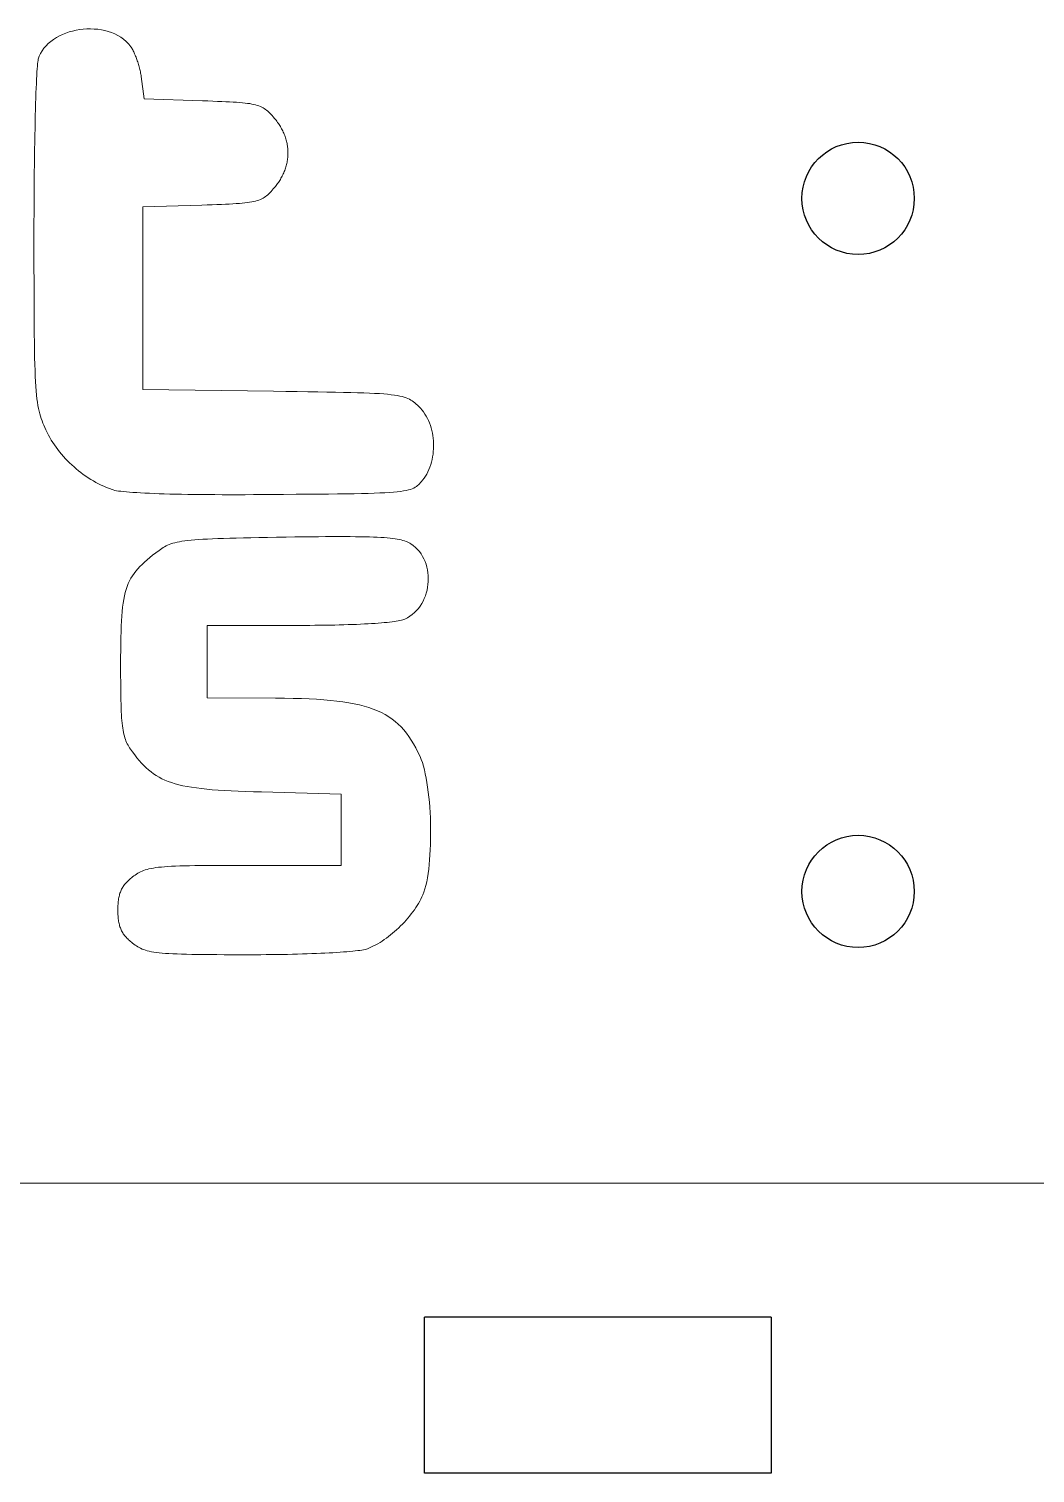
# Model space of a CAD drawing. Header units: millimetres. Extents: x 0 to 1200, y 0 to 900.
# Drawn here: x 334.8 to 363.83, y 441.63 to 483.31 of the extents above; entities that cross this region are included whole.
import ezdxf

# ---------------------------------------------------------------- set-up
doc = ezdxf.new("R2010")
doc.units = ezdxf.units.MM
doc.layers.get('0').update_dxf_attribs({"color": 1, "linetype": 'CONTINUOUS', "lineweight": 25, "true_color": 0xff0000})
doc.layers.add('Referance lines', color=3, linetype='CONTINUOUS', lineweight=0, true_color=0x00ff00)
doc.layers.add('Text', color=5, linetype='CONTINUOUS', lineweight=0, true_color=0x0000ff)

msp = doc.modelspace()

# ---------------------------------------------------------------- linework, layer by layer
for p, q in [((356.214, 446.128), (346.214, 446.128)), ((346.214, 441.628), (346.214, 446.128)), ((356.214, 446.128), (356.214, 441.628)), ((356.214, 441.628), (346.214, 441.628))]:
    msp.add_line(p, q)
for centre in [(358.727, 478.415), (358.727, 458.415)]:
    msp.add_circle(centre, 1.62)
at = {"layer": 'Referance lines', "color": 3, "true_color": 0x00ff00}
for p, q in [((0, 450), (1200, 450)), ((127.977, 450), (968.55, 450))]:
    msp.add_line(p, q, dxfattribs=at)
at = {"layer": 'Text'}
for p, q in [((335.513, 483.002), (335.595, 483.055)), ((335.595, 483.055), (335.681, 483.102)), ((335.681, 483.102), (335.772, 483.145)), ((335.772, 483.145), (335.866, 483.183)), ((335.866, 483.183), (335.964, 483.216)), ((335.964, 483.216), (336.063, 483.243)), ((336.063, 483.243), (336.165, 483.266)), ((336.165, 483.266), (336.269, 483.284)), ((336.269, 483.284), (336.373, 483.297)), ((336.373, 483.297), (336.478, 483.304)), ((336.478, 483.304), (336.583, 483.306)), ((336.583, 483.306), (336.688, 483.302)), ((336.688, 483.302), (336.792, 483.293)), ((336.792, 483.293), (336.895, 483.278)), ((336.895, 483.278), (336.996, 483.257)), ((336.996, 483.257), (337.094, 483.231)), ((337.094, 483.231), (337.19, 483.199)), ((337.19, 483.199), (337.282, 483.16)), ((337.282, 483.16), (337.371, 483.116)), ((337.371, 483.116), (337.456, 483.065)), ((337.456, 483.065), (337.535, 483.009)), ((335.14, 482.597), (335.185, 482.675)), ((335.185, 482.675), (335.238, 482.749)), ((335.238, 482.749), (335.297, 482.819)), ((335.297, 482.819), (335.363, 482.885)), ((335.363, 482.885), (335.435, 482.946)), ((335.435, 482.946), (335.513, 483.002)), ((337.535, 483.009), (337.61, 482.945)), ((337.61, 482.945), (337.679, 482.876)), ((337.679, 482.876), (337.694, 482.859)), ((337.694, 482.859), (337.708, 482.84)), ((337.708, 482.84), (337.723, 482.82)), ((337.723, 482.82), (337.738, 482.798)), ((337.738, 482.798), (337.753, 482.776)), ((337.753, 482.776), (337.768, 482.751)), ((337.768, 482.751), (337.782, 482.726)), ((337.782, 482.726), (337.797, 482.699)), ((337.797, 482.699), (337.811, 482.672)), ((337.811, 482.672), (337.826, 482.643)), ((337.826, 482.643), (337.84, 482.614)), ((335.042, 482.153), (335.048, 482.232)), ((335.048, 482.232), (335.054, 482.3)), ((335.054, 482.3), (335.061, 482.355)), ((335.061, 482.355), (335.067, 482.398)), ((335.067, 482.398), (335.074, 482.428)), ((335.074, 482.428), (335.103, 482.515)), ((335.103, 482.515), (335.14, 482.597)), ((337.84, 482.614), (337.853, 482.583)), ((337.853, 482.583), (337.867, 482.552)), ((337.867, 482.552), (337.88, 482.52)), ((337.88, 482.52), (337.894, 482.487)), ((337.894, 482.487), (337.906, 482.454)), ((337.906, 482.454), (337.919, 482.42)), ((337.919, 482.42), (337.931, 482.386)), ((337.931, 482.386), (337.942, 482.351)), ((337.942, 482.351), (337.954, 482.316)), ((337.954, 482.316), (337.964, 482.281)), ((337.964, 482.281), (337.975, 482.245)), ((337.975, 482.245), (337.985, 482.209)), ((335.018, 481.729), (335.024, 481.851)), ((335.024, 481.851), (335.03, 481.962)), ((335.03, 481.962), (335.036, 482.063)), ((335.036, 482.063), (335.042, 482.153)), ((337.985, 482.209), (337.994, 482.174)), ((337.994, 482.174), (338.003, 482.138)), ((338.003, 482.138), (338.011, 482.102)), ((338.011, 482.102), (338.018, 482.066)), ((338.018, 482.066), (338.025, 482.031)), ((338.025, 482.031), (338.032, 481.996)), ((338.032, 481.996), (338.037, 481.961)), ((338.037, 481.961), (338.042, 481.927)), ((338.042, 481.927), (338.129, 481.284)), ((335.002, 481.307), (335.007, 481.457)), ((335.007, 481.457), (335.013, 481.597)), ((335.013, 481.597), (335.018, 481.729)), ((334.988, 480.806), (334.992, 480.981)), ((334.992, 480.981), (334.997, 481.148)), ((334.997, 481.148), (335.002, 481.307)), ((338.129, 481.284), (339.815, 481.23)), ((339.815, 481.23), (339.967, 481.225)), ((339.967, 481.225), (340.109, 481.22)), ((340.109, 481.22), (340.243, 481.215)), ((340.243, 481.215), (340.368, 481.21)), ((340.368, 481.21), (340.486, 481.205)), ((340.486, 481.205), (340.595, 481.2)), ((340.595, 481.2), (340.697, 481.194)), ((340.697, 481.194), (340.792, 481.188)), ((340.792, 481.188), (340.881, 481.181)), ((340.881, 481.181), (340.963, 481.174)), ((340.963, 481.174), (341.039, 481.166)), ((341.039, 481.166), (341.11, 481.157)), ((341.11, 481.157), (341.175, 481.148)), ((341.175, 481.148), (341.236, 481.137)), ((341.236, 481.137), (341.292, 481.126)), ((341.292, 481.126), (341.345, 481.113)), ((341.345, 481.113), (341.393, 481.099)), ((341.393, 481.099), (341.439, 481.084)), ((341.439, 481.084), (341.481, 481.067)), ((341.481, 481.067), (341.52, 481.049)), ((341.52, 481.049), (341.558, 481.029)), ((341.558, 481.029), (341.593, 481.007)), ((341.593, 481.007), (341.627, 480.984)), ((341.627, 480.984), (341.66, 480.959)), ((334.979, 480.434), (334.983, 480.624)), ((334.983, 480.624), (334.988, 480.806)), ((341.66, 480.959), (341.692, 480.932)), ((341.692, 480.932), (341.724, 480.903)), ((341.724, 480.903), (341.756, 480.871)), ((341.756, 480.871), (341.788, 480.838)), ((341.788, 480.838), (341.821, 480.802)), ((341.821, 480.802), (341.854, 480.764)), ((341.854, 480.764), (341.89, 480.723)), ((341.89, 480.723), (341.913, 480.695)), ((341.913, 480.695), (341.936, 480.667)), ((341.936, 480.667), (341.958, 480.638)), ((341.958, 480.638), (341.979, 480.609)), ((341.979, 480.609), (342, 480.579)), ((342, 480.579), (342.02, 480.549)), ((342.02, 480.549), (342.04, 480.519)), ((334.972, 480.035), (334.975, 480.238)), ((334.975, 480.238), (334.979, 480.434)), ((342.04, 480.519), (342.058, 480.488)), ((342.058, 480.488), (342.076, 480.456)), ((342.076, 480.456), (342.094, 480.425)), ((342.094, 480.425), (342.11, 480.393)), ((342.11, 480.393), (342.126, 480.361)), ((342.126, 480.361), (342.141, 480.329)), ((342.141, 480.329), (342.156, 480.296)), ((342.156, 480.296), (342.169, 480.263)), ((342.169, 480.263), (342.182, 480.23)), ((342.182, 480.23), (342.194, 480.197)), ((342.194, 480.197), (342.206, 480.163)), ((342.206, 480.163), (342.216, 480.13)), ((342.216, 480.13), (342.226, 480.096)), ((334.965, 479.611), (334.968, 479.826)), ((334.968, 479.826), (334.972, 480.035)), ((342.226, 480.096), (342.235, 480.063)), ((342.235, 480.063), (342.243, 480.029)), ((342.243, 480.029), (342.25, 479.995)), ((342.25, 479.995), (342.257, 479.961)), ((342.257, 479.961), (342.262, 479.927)), ((342.262, 479.927), (342.267, 479.894)), ((342.267, 479.894), (342.271, 479.86)), ((342.271, 479.86), (342.274, 479.826)), ((342.274, 479.826), (342.276, 479.792)), ((342.276, 479.792), (342.278, 479.759)), ((342.278, 479.759), (342.278, 479.725)), ((342.278, 479.725), (342.278, 479.692)), ((334.959, 479.166), (334.962, 479.391)), ((334.962, 479.391), (334.965, 479.611)), ((342.216, 479.321), (342.206, 479.287)), ((342.226, 479.355), (342.216, 479.321)), ((342.235, 479.388), (342.226, 479.355)), ((342.243, 479.422), (342.235, 479.388)), ((342.25, 479.456), (342.243, 479.422)), ((342.257, 479.49), (342.25, 479.456)), ((342.262, 479.524), (342.257, 479.49)), ((342.267, 479.557), (342.262, 479.524)), ((342.271, 479.591), (342.267, 479.557)), ((342.274, 479.625), (342.271, 479.591)), ((342.276, 479.658), (342.274, 479.625)), ((342.278, 479.692), (342.276, 479.658)), ((334.955, 478.702), (334.957, 478.936)), ((334.957, 478.936), (334.959, 479.166)), ((342.02, 478.902), (342, 478.872)), ((342.04, 478.932), (342.02, 478.902)), ((342.058, 478.963), (342.04, 478.932)), ((342.076, 478.994), (342.058, 478.963)), ((342.094, 479.026), (342.076, 478.994)), ((342.11, 479.058), (342.094, 479.026)), ((342.126, 479.09), (342.11, 479.058)), ((342.141, 479.122), (342.126, 479.09)), ((342.156, 479.155), (342.141, 479.122)), ((342.169, 479.188), (342.156, 479.155)), ((342.182, 479.221), (342.169, 479.188)), ((342.194, 479.254), (342.182, 479.221)), ((342.206, 479.287), (342.194, 479.254)), ((334.951, 478.223), (334.953, 478.464)), ((334.953, 478.464), (334.955, 478.702)), ((341.627, 478.467), (341.593, 478.443)), ((341.66, 478.492), (341.627, 478.467)), ((341.692, 478.519), (341.66, 478.492)), ((341.724, 478.548), (341.692, 478.519)), ((341.756, 478.579), (341.724, 478.548)), ((341.788, 478.613), (341.756, 478.579)), ((341.821, 478.649), (341.788, 478.613)), ((341.854, 478.687), (341.821, 478.649)), ((341.89, 478.728), (341.854, 478.687)), ((341.913, 478.756), (341.89, 478.728)), ((341.936, 478.784), (341.913, 478.756)), ((341.958, 478.813), (341.936, 478.784)), ((341.979, 478.842), (341.958, 478.813)), ((342, 478.872), (341.979, 478.842)), ((334.95, 477.978), (334.951, 478.223)), ((339.796, 478.221), (338.09, 478.166)), ((338.09, 478.166), (338.09, 475.531)), ((339.949, 478.226), (339.796, 478.221)), ((340.094, 478.231), (339.949, 478.226)), ((340.229, 478.236), (340.094, 478.231)), ((340.356, 478.241), (340.229, 478.236)), ((340.475, 478.246), (340.356, 478.241)), ((340.585, 478.251), (340.475, 478.246)), ((340.689, 478.257), (340.585, 478.251)), ((340.785, 478.263), (340.689, 478.257)), ((340.874, 478.269), (340.785, 478.263)), ((340.957, 478.277), (340.874, 478.269)), ((341.034, 478.285), (340.957, 478.277)), ((341.106, 478.293), (341.034, 478.285)), ((341.172, 478.303), (341.106, 478.293)), ((341.233, 478.313), (341.172, 478.303)), ((341.29, 478.325), (341.233, 478.313)), ((341.343, 478.338), (341.29, 478.325)), ((341.392, 478.352), (341.343, 478.338)), ((341.437, 478.367), (341.392, 478.352)), ((341.48, 478.384), (341.437, 478.367)), ((341.52, 478.402), (341.48, 478.384)), ((341.557, 478.422), (341.52, 478.402)), ((341.593, 478.443), (341.557, 478.422)), ((334.949, 477.731), (334.95, 477.978)), ((334.949, 477.481), (334.949, 477.731)), ((334.949, 477.229), (334.949, 477.481)), ((334.949, 476.805), (334.949, 477.229)), ((334.949, 476.407), (334.949, 476.805)), ((334.95, 476.034), (334.949, 476.407)), ((334.95, 475.684), (334.95, 476.034)), ((334.951, 475.357), (334.95, 475.684)), ((334.953, 475.052), (334.951, 475.357)), ((338.09, 475.531), (338.09, 472.896)), ((334.955, 474.767), (334.953, 475.052)), ((334.957, 474.502), (334.955, 474.767)), ((334.96, 474.256), (334.957, 474.502)), ((334.964, 474.028), (334.96, 474.256)), ((334.968, 473.818), (334.964, 474.028)), ((334.974, 473.623), (334.968, 473.818)), ((334.979, 473.443), (334.974, 473.623)), ((334.986, 473.278), (334.979, 473.443)), ((334.994, 473.126), (334.986, 473.278)), ((335.003, 472.986), (334.994, 473.126)), ((335.013, 472.858), (335.003, 472.986)), ((335.023, 472.74), (335.013, 472.858)), ((335.035, 472.632), (335.023, 472.74)), ((335.049, 472.532), (335.035, 472.632)), ((338.09, 472.896), (341.863, 472.847)), ((341.863, 472.847), (342.213, 472.843)), ((342.213, 472.843), (342.542, 472.839)), ((342.542, 472.839), (342.848, 472.834)), ((342.848, 472.834), (343.134, 472.83)), ((343.134, 472.83), (343.401, 472.826)), ((343.401, 472.826), (343.648, 472.821)), ((343.648, 472.821), (343.877, 472.817)), ((343.877, 472.817), (344.089, 472.812)), ((344.089, 472.812), (344.284, 472.806)), ((344.284, 472.806), (344.463, 472.8)), ((344.463, 472.8), (344.627, 472.794)), ((344.627, 472.794), (344.778, 472.787)), ((344.778, 472.787), (344.915, 472.779)), ((344.915, 472.779), (345.04, 472.77)), ((345.04, 472.77), (345.153, 472.76)), ((345.153, 472.76), (345.255, 472.749)), ((345.255, 472.749), (345.347, 472.738)), ((345.347, 472.738), (345.43, 472.725)), ((345.43, 472.725), (345.505, 472.71)), ((345.505, 472.71), (345.572, 472.695)), ((345.572, 472.695), (345.633, 472.678)), ((345.633, 472.678), (345.687, 472.659)), ((345.687, 472.659), (345.737, 472.639)), ((345.737, 472.639), (345.782, 472.617)), ((335.063, 472.44), (335.049, 472.532)), ((335.079, 472.354), (335.063, 472.44)), ((335.096, 472.275), (335.079, 472.354)), ((335.115, 472.2), (335.096, 472.275)), ((345.782, 472.617), (345.824, 472.593)), ((345.824, 472.593), (345.864, 472.568)), ((345.864, 472.568), (345.902, 472.54)), ((345.902, 472.54), (345.938, 472.51)), ((345.938, 472.51), (345.975, 472.479)), ((345.975, 472.479), (346.012, 472.445)), ((346.012, 472.445), (346.051, 472.408)), ((346.051, 472.408), (346.1, 472.359)), ((346.1, 472.359), (346.146, 472.306)), ((346.146, 472.306), (346.189, 472.251)), ((346.189, 472.251), (346.23, 472.192)), ((335.135, 472.129), (335.115, 472.2)), ((335.157, 472.062), (335.135, 472.129)), ((335.181, 471.996), (335.157, 472.062)), ((335.206, 471.931), (335.181, 471.996)), ((335.233, 471.867), (335.206, 471.931)), ((335.261, 471.801), (335.233, 471.867)), ((335.292, 471.734), (335.261, 471.801)), ((346.23, 472.192), (346.267, 472.131)), ((346.267, 472.131), (346.301, 472.067)), ((346.301, 472.067), (346.333, 472.001)), ((346.333, 472.001), (346.361, 471.933)), ((346.361, 471.933), (346.386, 471.863)), ((346.386, 471.863), (346.409, 471.791)), ((335.328, 471.66), (335.292, 471.734)), ((335.366, 471.586), (335.328, 471.66)), ((335.406, 471.513), (335.366, 471.586)), ((335.448, 471.441), (335.406, 471.513)), ((335.493, 471.37), (335.448, 471.441)), ((346.409, 471.791), (346.428, 471.718)), ((346.428, 471.718), (346.444, 471.643)), ((346.444, 471.643), (346.457, 471.568)), ((346.457, 471.568), (346.467, 471.492)), ((346.467, 471.492), (346.474, 471.415)), ((346.474, 471.415), (346.478, 471.338)), ((335.539, 471.3), (335.493, 471.37)), ((335.588, 471.231), (335.539, 471.3)), ((335.638, 471.163), (335.588, 471.231)), ((335.69, 471.097), (335.638, 471.163)), ((335.744, 471.031), (335.69, 471.097)), ((335.8, 470.966), (335.744, 471.031)), ((335.858, 470.903), (335.8, 470.966)), ((346.463, 471.03), (346.451, 470.955)), ((346.471, 471.107), (346.463, 471.03)), ((346.477, 471.184), (346.471, 471.107)), ((346.479, 471.261), (346.477, 471.184)), ((346.478, 471.338), (346.479, 471.261)), ((335.917, 470.841), (335.858, 470.903)), ((335.978, 470.781), (335.917, 470.841)), ((336.04, 470.722), (335.978, 470.781)), ((336.104, 470.664), (336.04, 470.722)), ((336.169, 470.608), (336.104, 470.664)), ((336.236, 470.554), (336.169, 470.608)), ((336.304, 470.501), (336.236, 470.554)), ((346.345, 470.593), (346.314, 470.526)), ((346.372, 470.662), (346.345, 470.593)), ((346.397, 470.733), (346.372, 470.662)), ((346.418, 470.806), (346.397, 470.733)), ((346.436, 470.88), (346.418, 470.806)), ((346.451, 470.955), (346.436, 470.88)), ((336.373, 470.449), (336.304, 470.501)), ((336.444, 470.4), (336.373, 470.449)), ((336.515, 470.352), (336.444, 470.4)), ((336.588, 470.306), (336.515, 470.352)), ((336.662, 470.262), (336.588, 470.306)), ((336.737, 470.22), (336.662, 470.262)), ((336.813, 470.179), (336.737, 470.22)), ((336.889, 470.141), (336.813, 470.179)), ((336.967, 470.105), (336.889, 470.141)), ((346.045, 470.151), (346.015, 470.124)), ((346.074, 470.18), (346.045, 470.151)), ((346.102, 470.211), (346.074, 470.18)), ((346.13, 470.244), (346.102, 470.211)), ((346.159, 470.28), (346.13, 470.244)), ((346.202, 470.337), (346.159, 470.28)), ((346.243, 470.397), (346.202, 470.337)), ((346.28, 470.46), (346.243, 470.397)), ((346.314, 470.526), (346.28, 470.46)), ((337.045, 470.071), (336.967, 470.105)), ((337.124, 470.039), (337.045, 470.071)), ((337.204, 470.009), (337.124, 470.039)), ((337.238, 469.999), (337.204, 470.009)), ((337.204, 470.009), (337.204, 470.009)), ((337.28, 469.989), (337.238, 469.999)), ((337.331, 469.979), (337.28, 469.989)), ((337.39, 469.97), (337.331, 469.979)), ((337.457, 469.961), (337.39, 469.97)), ((337.532, 469.952), (337.457, 469.961)), ((337.616, 469.944), (337.532, 469.952)), ((337.707, 469.936), (337.616, 469.944)), ((337.806, 469.929), (337.707, 469.936)), ((337.913, 469.922), (337.806, 469.929)), ((338.027, 469.915), (337.913, 469.922)), ((338.149, 469.909), (338.027, 469.915)), ((338.278, 469.903), (338.149, 469.909)), ((338.415, 469.898), (338.278, 469.903)), ((338.559, 469.892), (338.415, 469.898)), ((338.71, 469.888), (338.559, 469.892)), ((338.868, 469.883), (338.71, 469.888)), ((339.033, 469.88), (338.868, 469.883)), ((339.205, 469.876), (339.033, 469.88)), ((339.384, 469.873), (339.205, 469.876)), ((339.569, 469.87), (339.384, 469.873)), ((339.761, 469.868), (339.569, 469.87)), ((339.959, 469.867), (339.761, 469.868)), ((340.164, 469.865), (339.959, 469.867)), ((340.375, 469.864), (340.164, 469.865)), ((340.593, 469.864), (340.375, 469.864)), ((340.816, 469.864), (340.593, 469.864)), ((341.046, 469.864), (340.816, 469.864)), ((341.281, 469.865), (341.046, 469.864)), ((341.522, 469.866), (341.281, 469.865)), ((341.769, 469.868), (341.522, 469.866)), ((342.151, 469.871), (341.769, 469.868)), ((342.509, 469.874), (342.151, 469.871)), ((342.842, 469.876), (342.509, 469.874)), ((343.154, 469.879), (342.842, 469.876)), ((343.443, 469.882), (343.154, 469.879)), ((343.711, 469.886), (343.443, 469.882)), ((343.959, 469.889), (343.711, 469.886)), ((344.188, 469.893), (343.959, 469.889)), ((344.398, 469.897), (344.188, 469.893)), ((344.591, 469.902), (344.398, 469.897)), ((344.767, 469.908), (344.591, 469.902)), ((344.927, 469.914), (344.767, 469.908)), ((345.073, 469.921), (344.927, 469.914)), ((345.205, 469.929), (345.073, 469.921)), ((345.323, 469.938), (345.205, 469.929)), ((345.429, 469.948), (345.323, 469.938)), ((345.524, 469.959), (345.429, 469.948)), ((345.609, 469.972), (345.524, 469.959)), ((345.684, 469.985), (345.609, 469.972)), ((345.75, 470), (345.684, 469.985)), ((345.809, 470.017), (345.75, 470)), ((345.86, 470.035), (345.809, 470.017)), ((345.906, 470.054), (345.86, 470.035)), ((345.946, 470.076), (345.906, 470.054)), ((345.982, 470.099), (345.946, 470.076)), ((346.015, 470.124), (345.982, 470.099)), ((338.9, 468.444), (338.954, 468.461)), ((338.954, 468.461), (339.012, 468.477)), ((339.012, 468.477), (339.076, 468.491)), ((339.076, 468.491), (339.144, 468.505)), ((339.144, 468.505), (339.219, 468.518)), ((339.219, 468.518), (339.3, 468.529)), ((339.3, 468.529), (339.388, 468.54)), ((339.388, 468.54), (339.484, 468.55)), ((339.484, 468.55), (339.588, 468.559)), ((339.588, 468.559), (339.702, 468.568)), ((339.702, 468.568), (339.824, 468.576)), ((339.824, 468.576), (339.956, 468.583)), ((339.956, 468.583), (340.099, 468.59)), ((340.099, 468.59), (340.253, 468.596)), ((340.253, 468.596), (340.419, 468.602)), ((340.419, 468.602), (340.596, 468.607)), ((340.596, 468.607), (340.787, 468.612)), ((340.787, 468.612), (340.99, 468.617)), ((340.99, 468.617), (341.208, 468.621)), ((341.208, 468.621), (341.439, 468.626)), ((341.439, 468.626), (341.686, 468.63)), ((341.686, 468.63), (341.949, 468.635)), ((341.949, 468.635), (342.227, 468.639)), ((342.227, 468.639), (342.478, 468.643)), ((342.478, 468.643), (342.716, 468.646)), ((342.716, 468.646), (342.943, 468.649)), ((342.943, 468.649), (343.158, 468.651)), ((343.158, 468.651), (343.362, 468.653)), ((343.362, 468.653), (343.554, 468.654)), ((343.554, 468.654), (343.737, 468.654)), ((343.737, 468.654), (343.909, 468.654)), ((343.909, 468.654), (344.071, 468.654)), ((344.071, 468.654), (344.223, 468.652)), ((344.223, 468.652), (344.366, 468.65)), ((344.366, 468.65), (344.501, 468.648)), ((344.501, 468.648), (344.627, 468.644)), ((344.627, 468.644), (344.744, 468.64)), ((344.744, 468.64), (344.854, 468.636)), ((344.854, 468.636), (344.956, 468.63)), ((344.956, 468.63), (345.051, 468.624)), ((345.051, 468.624), (345.139, 468.617)), ((345.139, 468.617), (345.221, 468.609)), ((345.221, 468.609), (345.297, 468.601)), ((345.297, 468.601), (345.367, 468.591)), ((345.367, 468.591), (345.431, 468.581)), ((345.431, 468.581), (345.49, 468.57)), ((345.49, 468.57), (345.545, 468.558)), ((345.545, 468.558), (345.594, 468.545)), ((345.594, 468.545), (345.64, 468.531)), ((345.64, 468.531), (345.683, 468.516)), ((345.683, 468.516), (345.721, 468.5)), ((345.721, 468.5), (345.757, 468.483)), ((345.757, 468.483), (345.79, 468.466)), ((345.79, 468.466), (345.82, 468.447)), ((338.21, 467.982), (338.289, 468.048)), ((338.289, 468.048), (338.373, 468.116)), ((338.373, 468.116), (338.463, 468.185)), ((338.463, 468.185), (338.559, 468.257)), ((338.559, 468.257), (338.598, 468.286)), ((338.598, 468.286), (338.637, 468.313)), ((338.637, 468.313), (338.676, 468.338)), ((338.676, 468.338), (338.717, 468.362)), ((338.717, 468.362), (338.759, 468.385)), ((338.759, 468.385), (338.803, 468.406)), ((338.803, 468.406), (338.85, 468.425)), ((338.85, 468.425), (338.9, 468.444)), ((345.82, 468.447), (345.89, 468.397)), ((345.89, 468.397), (345.955, 468.342)), ((345.955, 468.342), (346.014, 468.283)), ((346.014, 468.283), (346.068, 468.22)), ((346.068, 468.22), (346.117, 468.153)), ((346.117, 468.153), (346.16, 468.083)), ((346.16, 468.083), (346.199, 468.009)), ((337.836, 467.591), (337.887, 467.658)), ((337.887, 467.658), (337.942, 467.724)), ((337.942, 467.724), (338.002, 467.788)), ((338.002, 467.788), (338.066, 467.853)), ((338.066, 467.853), (338.136, 467.917)), ((338.136, 467.917), (338.21, 467.982)), ((346.199, 468.009), (346.232, 467.934)), ((346.232, 467.934), (346.26, 467.855)), ((346.26, 467.855), (346.283, 467.775)), ((346.283, 467.775), (346.302, 467.694)), ((346.302, 467.694), (346.315, 467.611)), ((337.609, 467.129), (337.638, 467.215)), ((337.638, 467.215), (337.671, 467.297)), ((337.671, 467.297), (337.706, 467.375)), ((337.706, 467.375), (337.746, 467.45)), ((337.746, 467.45), (337.789, 467.521)), ((337.789, 467.521), (337.836, 467.591)), ((346.317, 467.274), (346.306, 467.191)), ((346.315, 467.611), (346.323, 467.527)), ((346.324, 467.359), (346.317, 467.274)), ((346.323, 467.527), (346.326, 467.443)), ((346.326, 467.443), (346.324, 467.359)), ((337.522, 466.729), (337.54, 466.838)), ((337.54, 466.838), (337.56, 466.941)), ((337.56, 466.941), (337.583, 467.038)), ((337.583, 467.038), (337.609, 467.129)), ((346.175, 466.793), (346.135, 466.72)), ((346.211, 466.869), (346.175, 466.793)), ((346.242, 466.946), (346.211, 466.869)), ((346.268, 467.026), (346.242, 466.946)), ((346.289, 467.108), (346.268, 467.026)), ((346.306, 467.191), (346.289, 467.108)), ((337.483, 466.359), (337.494, 466.49)), ((337.494, 466.49), (337.507, 466.614)), ((337.507, 466.614), (337.522, 466.729)), ((345.864, 466.407), (345.796, 466.358)), ((345.928, 466.462), (345.864, 466.407)), ((345.986, 466.52), (345.928, 466.462)), ((346.041, 466.583), (345.986, 466.52)), ((346.09, 466.65), (346.041, 466.583)), ((346.135, 466.72), (346.09, 466.65)), ((337.461, 465.913), (337.466, 466.071)), ((337.466, 466.071), (337.474, 466.219)), ((337.474, 466.219), (337.483, 466.359)), ((342.597, 466.092), (339.947, 466.092)), ((339.947, 466.092), (339.947, 465.045)), ((342.753, 466.093), (342.597, 466.092)), ((342.906, 466.093), (342.753, 466.093)), ((343.056, 466.094), (342.906, 466.093)), ((343.203, 466.096), (343.056, 466.094)), ((343.347, 466.098), (343.203, 466.096)), ((343.488, 466.1), (343.347, 466.098)), ((343.625, 466.103), (343.488, 466.1)), ((343.758, 466.106), (343.625, 466.103)), ((343.889, 466.11), (343.758, 466.106)), ((344.015, 466.113), (343.889, 466.11)), ((344.138, 466.118), (344.015, 466.113)), ((344.256, 466.122), (344.138, 466.118)), ((344.371, 466.127), (344.256, 466.122)), ((344.482, 466.133), (344.371, 466.127)), ((344.588, 466.139), (344.482, 466.133)), ((344.691, 466.145), (344.588, 466.139)), ((344.789, 466.151), (344.691, 466.145)), ((344.882, 466.158), (344.789, 466.151)), ((344.971, 466.165), (344.882, 466.158)), ((345.055, 466.172), (344.971, 466.165)), ((345.135, 466.18), (345.055, 466.172)), ((345.209, 466.188), (345.135, 466.18)), ((345.279, 466.197), (345.209, 466.188)), ((345.344, 466.205), (345.279, 466.197)), ((345.403, 466.214), (345.344, 466.205)), ((345.457, 466.224), (345.403, 466.214)), ((345.506, 466.233), (345.457, 466.224)), ((345.55, 466.243), (345.506, 466.233)), ((345.588, 466.253), (345.55, 466.243)), ((345.62, 466.264), (345.588, 466.253)), ((345.647, 466.274), (345.62, 466.264)), ((345.724, 466.313), (345.647, 466.274)), ((345.796, 466.358), (345.724, 466.313)), ((337.451, 465.378), (337.453, 465.567)), ((337.453, 465.567), (337.456, 465.745)), ((337.456, 465.745), (337.461, 465.913)), ((337.45, 465.177), (337.451, 465.378)), ((337.45, 464.965), (337.45, 465.177)), ((337.45, 464.79), (337.45, 464.965)), ((337.45, 464.626), (337.45, 464.79)), ((339.947, 465.045), (339.947, 463.998)), ((337.451, 464.47), (337.45, 464.626)), ((337.452, 464.323), (337.451, 464.47)), ((337.454, 464.185), (337.452, 464.323)), ((337.456, 464.055), (337.454, 464.185)), ((337.458, 463.932), (337.456, 464.055)), ((337.461, 463.818), (337.458, 463.932)), ((339.947, 463.998), (341.92, 463.991)), ((341.92, 463.991), (342.18, 463.989)), ((342.18, 463.989), (342.428, 463.985)), ((342.428, 463.985), (342.664, 463.979)), ((342.664, 463.979), (342.89, 463.97)), ((342.89, 463.97), (343.105, 463.959)), ((343.105, 463.959), (343.309, 463.945)), ((343.309, 463.945), (343.503, 463.928)), ((343.503, 463.928), (343.688, 463.909)), ((343.688, 463.909), (343.863, 463.886)), ((343.863, 463.886), (344.03, 463.86)), ((337.465, 463.71), (337.461, 463.818)), ((337.469, 463.609), (337.465, 463.71)), ((337.474, 463.515), (337.469, 463.609)), ((337.479, 463.426), (337.474, 463.515)), ((344.03, 463.86), (344.188, 463.83)), ((344.188, 463.83), (344.337, 463.797)), ((344.337, 463.797), (344.479, 463.761)), ((344.479, 463.761), (344.613, 463.72)), ((344.613, 463.72), (344.74, 463.676)), ((344.74, 463.676), (344.86, 463.627)), ((344.86, 463.627), (344.974, 463.574)), ((344.974, 463.574), (345.082, 463.517)), ((345.082, 463.517), (345.183, 463.455)), ((337.486, 463.344), (337.479, 463.426)), ((337.493, 463.266), (337.486, 463.344)), ((337.501, 463.194), (337.493, 463.266)), ((337.51, 463.127), (337.501, 463.194)), ((337.52, 463.064), (337.51, 463.127)), ((337.531, 463.004), (337.52, 463.064)), ((345.183, 463.455), (345.28, 463.389)), ((345.28, 463.389), (345.371, 463.318)), ((345.371, 463.318), (345.458, 463.241)), ((345.458, 463.241), (345.541, 463.16)), ((345.541, 463.16), (345.619, 463.073)), ((345.619, 463.073), (345.694, 462.981)), ((337.544, 462.949), (337.531, 463.004)), ((337.557, 462.897), (337.544, 462.949)), ((337.571, 462.847), (337.557, 462.897)), ((337.587, 462.801), (337.571, 462.847)), ((337.604, 462.756), (337.587, 462.801)), ((337.622, 462.714), (337.604, 462.756)), ((337.641, 462.673), (337.622, 462.714)), ((337.662, 462.633), (337.641, 462.673)), ((337.684, 462.594), (337.662, 462.633)), ((345.694, 462.981), (345.766, 462.884)), ((345.766, 462.884), (345.834, 462.78)), ((345.834, 462.78), (345.9, 462.671)), ((345.9, 462.671), (345.964, 462.556)), ((337.708, 462.555), (337.684, 462.594)), ((337.734, 462.517), (337.708, 462.555)), ((337.76, 462.479), (337.734, 462.517)), ((337.789, 462.44), (337.76, 462.479)), ((337.856, 462.352), (337.789, 462.44)), ((337.921, 462.269), (337.856, 462.352)), ((337.987, 462.191), (337.921, 462.269)), ((345.964, 462.556), (346.027, 462.435)), ((346.027, 462.435), (346.087, 462.307)), ((346.087, 462.307), (346.122, 462.224)), ((346.122, 462.224), (346.154, 462.133)), ((338.053, 462.117), (337.987, 462.191)), ((338.12, 462.047), (338.053, 462.117)), ((338.187, 461.982), (338.12, 462.047)), ((338.257, 461.92), (338.187, 461.982)), ((338.328, 461.862), (338.257, 461.92)), ((338.402, 461.808), (338.328, 461.862)), ((338.478, 461.758), (338.402, 461.808)), ((346.154, 462.133), (346.185, 462.032)), ((346.185, 462.032), (346.214, 461.923)), ((346.214, 461.923), (346.24, 461.807)), ((346.24, 461.807), (346.265, 461.685)), ((338.558, 461.711), (338.478, 461.758)), ((338.642, 461.667), (338.558, 461.711)), ((338.729, 461.626), (338.642, 461.667)), ((338.822, 461.589), (338.729, 461.626)), ((338.919, 461.554), (338.822, 461.589)), ((339.022, 461.522), (338.919, 461.554)), ((339.131, 461.493), (339.022, 461.522)), ((339.246, 461.466), (339.131, 461.493)), ((339.368, 461.442), (339.246, 461.466)), ((339.497, 461.42), (339.368, 461.442)), ((339.634, 461.4), (339.497, 461.42)), ((339.778, 461.382), (339.634, 461.4)), ((339.932, 461.365), (339.778, 461.382)), ((346.265, 461.685), (346.287, 461.556)), ((346.287, 461.556), (346.307, 461.421)), ((346.307, 461.421), (346.326, 461.282)), ((340.094, 461.351), (339.932, 461.365)), ((340.266, 461.337), (340.094, 461.351)), ((340.447, 461.326), (340.266, 461.337)), ((340.639, 461.315), (340.447, 461.326)), ((340.841, 461.306), (340.639, 461.315)), ((341.055, 461.298), (340.841, 461.306)), ((341.28, 461.29), (341.055, 461.298)), ((341.517, 461.284), (341.28, 461.29)), ((343.813, 461.224), (341.517, 461.284)), ((343.813, 460.195), (343.813, 461.224)), ((346.326, 461.282), (346.342, 461.139)), ((346.342, 461.139), (346.356, 460.992)), ((346.356, 460.992), (346.367, 460.842)), ((346.367, 460.842), (346.377, 460.69)), ((346.377, 460.69), (346.385, 460.537)), ((343.813, 459.166), (343.813, 460.195)), ((346.385, 460.537), (346.39, 460.382)), ((346.39, 460.382), (346.393, 460.227)), ((346.393, 460.227), (346.394, 460.073)), ((346.389, 459.768), (346.383, 459.619)), ((346.393, 459.92), (346.389, 459.768)), ((346.394, 460.073), (346.393, 459.92)), ((346.365, 459.33), (346.353, 459.191)), ((346.375, 459.472), (346.365, 459.33)), ((346.383, 459.619), (346.375, 459.472)), ((337.831, 458.861), (337.869, 458.888)), ((337.869, 458.888), (337.906, 458.914)), ((337.906, 458.914), (337.944, 458.938)), ((337.944, 458.938), (337.983, 458.96)), ((337.983, 458.96), (338.023, 458.981)), ((338.023, 458.981), (338.066, 459.001)), ((338.066, 459.001), (338.111, 459.019)), ((338.111, 459.019), (338.159, 459.035)), ((338.159, 459.035), (338.211, 459.051)), ((338.211, 459.051), (338.267, 459.065)), ((338.267, 459.065), (338.327, 459.078)), ((338.327, 459.078), (338.393, 459.09)), ((338.393, 459.09), (338.464, 459.101)), ((338.464, 459.101), (338.541, 459.11)), ((338.541, 459.11), (338.625, 459.119)), ((338.625, 459.119), (338.716, 459.127)), ((338.716, 459.127), (338.814, 459.133)), ((338.814, 459.133), (338.921, 459.14)), ((338.921, 459.14), (339.036, 459.145)), ((339.036, 459.145), (339.161, 459.149)), ((339.161, 459.149), (339.295, 459.153)), ((339.295, 459.153), (339.439, 459.156)), ((339.439, 459.156), (339.593, 459.159)), ((339.593, 459.159), (339.759, 459.161)), ((339.759, 459.161), (339.937, 459.163)), ((339.937, 459.163), (340.126, 459.164)), ((340.126, 459.164), (340.328, 459.165)), ((340.328, 459.165), (340.544, 459.165)), ((340.544, 459.165), (340.773, 459.166)), ((340.773, 459.166), (341.016, 459.166)), ((341.016, 459.166), (343.813, 459.166)), ((346.321, 458.93), (346.301, 458.808)), ((346.338, 459.058), (346.321, 458.93)), ((346.353, 459.191), (346.338, 459.058)), ((337.465, 458.452), (337.479, 458.479)), ((337.479, 458.479), (337.494, 458.507)), ((337.494, 458.507), (337.509, 458.533)), ((337.509, 458.533), (337.526, 458.559)), ((337.526, 458.559), (337.544, 458.585)), ((337.544, 458.585), (337.564, 458.61)), ((337.564, 458.61), (337.584, 458.635)), ((337.584, 458.635), (337.606, 458.66)), ((337.606, 458.66), (337.629, 458.685)), ((337.629, 458.685), (337.653, 458.709)), ((337.653, 458.709), (337.678, 458.734)), ((337.678, 458.734), (337.705, 458.758)), ((337.705, 458.758), (337.733, 458.783)), ((337.733, 458.783), (337.763, 458.807)), ((337.763, 458.807), (337.794, 458.832)), ((337.794, 458.832), (337.831, 458.861)), ((346.229, 458.486), (346.2, 458.396)), ((346.255, 458.585), (346.229, 458.486)), ((346.279, 458.693), (346.255, 458.585)), ((346.301, 458.808), (346.279, 458.693)), ((337.372, 458.009), (337.375, 458.05)), ((337.375, 458.05), (337.378, 458.09)), ((337.378, 458.09), (337.381, 458.128)), ((337.381, 458.128), (337.386, 458.165)), ((337.386, 458.165), (337.391, 458.201)), ((337.391, 458.201), (337.397, 458.236)), ((337.397, 458.236), (337.404, 458.269)), ((337.404, 458.269), (337.412, 458.302)), ((337.412, 458.302), (337.421, 458.334)), ((337.421, 458.334), (337.43, 458.364)), ((337.43, 458.364), (337.441, 458.394)), ((337.441, 458.394), (337.453, 458.423)), ((337.453, 458.423), (337.465, 458.452)), ((346.043, 458.07), (346.006, 458.009)), ((346.078, 458.132), (346.043, 458.07)), ((346.111, 458.193), (346.078, 458.132)), ((346.141, 458.254), (346.111, 458.193)), ((346.168, 458.315), (346.141, 458.254)), ((346.2, 458.396), (346.168, 458.315)), ((337.369, 457.877), (337.37, 457.923)), ((337.37, 457.832), (337.369, 457.877)), ((337.37, 457.923), (337.371, 457.967)), ((337.371, 457.788), (337.37, 457.832)), ((337.371, 457.967), (337.372, 458.009)), ((337.372, 457.745), (337.371, 457.788)), ((337.375, 457.704), (337.372, 457.745)), ((337.378, 457.664), (337.375, 457.704)), ((337.381, 457.626), (337.378, 457.664)), ((337.386, 457.589), (337.381, 457.626)), ((345.738, 457.646), (345.687, 457.587)), ((345.787, 457.705), (345.738, 457.646)), ((345.835, 457.765), (345.787, 457.705)), ((345.881, 457.825), (345.835, 457.765)), ((345.924, 457.886), (345.881, 457.825)), ((345.966, 457.947), (345.924, 457.886)), ((346.006, 458.009), (345.966, 457.947)), ((337.391, 457.553), (337.386, 457.589)), ((337.397, 457.519), (337.391, 457.553)), ((337.404, 457.485), (337.397, 457.519)), ((337.412, 457.452), (337.404, 457.485)), ((337.421, 457.421), (337.412, 457.452)), ((337.43, 457.39), (337.421, 457.421)), ((337.441, 457.36), (337.43, 457.39)), ((337.453, 457.331), (337.441, 457.36)), ((337.465, 457.303), (337.453, 457.331)), ((337.479, 457.275), (337.465, 457.303)), ((337.494, 457.248), (337.479, 457.275)), ((337.509, 457.221), (337.494, 457.248)), ((337.526, 457.195), (337.509, 457.221)), ((345.297, 457.208), (345.237, 457.159)), ((345.355, 457.258), (345.297, 457.208)), ((345.413, 457.31), (345.355, 457.258)), ((345.471, 457.363), (345.413, 457.31)), ((345.527, 457.417), (345.471, 457.363)), ((345.581, 457.473), (345.527, 457.417)), ((345.635, 457.529), (345.581, 457.473)), ((345.687, 457.587), (345.635, 457.529)), ((337.544, 457.169), (337.526, 457.195)), ((337.564, 457.144), (337.544, 457.169)), ((337.584, 457.119), (337.564, 457.144)), ((337.606, 457.094), (337.584, 457.119)), ((337.629, 457.07), (337.606, 457.094)), ((337.653, 457.045), (337.629, 457.07)), ((337.678, 457.021), (337.653, 457.045)), ((337.705, 456.996), (337.678, 457.021)), ((337.733, 456.972), (337.705, 456.996)), ((337.763, 456.947), (337.733, 456.972)), ((337.794, 456.922), (337.763, 456.947)), ((337.832, 456.893), (337.794, 456.922)), ((337.794, 456.922), (337.794, 456.922)), ((337.869, 456.866), (337.832, 456.893)), ((337.906, 456.84), (337.869, 456.866)), ((337.944, 456.816), (337.906, 456.84)), ((337.984, 456.794), (337.944, 456.816)), ((338.025, 456.773), (337.984, 456.794)), ((344.688, 456.811), (344.627, 456.784)), ((344.749, 456.84), (344.688, 456.811)), ((344.81, 456.872), (344.749, 456.84)), ((344.871, 456.906), (344.81, 456.872)), ((344.933, 456.943), (344.871, 456.906)), ((344.994, 456.982), (344.933, 456.943)), ((345.055, 457.024), (344.994, 456.982)), ((345.116, 457.067), (345.055, 457.024)), ((345.177, 457.112), (345.116, 457.067)), ((345.237, 457.159), (345.177, 457.112)), ((338.068, 456.753), (338.025, 456.773)), ((338.114, 456.735), (338.068, 456.753)), ((338.163, 456.718), (338.114, 456.735)), ((338.216, 456.703), (338.163, 456.718)), ((338.274, 456.689), (338.216, 456.703)), ((338.336, 456.676), (338.274, 456.689)), ((338.404, 456.664), (338.336, 456.676)), ((338.478, 456.653), (338.404, 456.664)), ((338.558, 456.644), (338.478, 456.653)), ((338.646, 456.635), (338.558, 456.644)), ((338.741, 456.627), (338.646, 456.635)), ((338.844, 456.62), (338.741, 456.627)), ((338.955, 456.614), (338.844, 456.62)), ((339.076, 456.609), (338.955, 456.614)), ((339.207, 456.605), (339.076, 456.609)), ((339.348, 456.601), (339.207, 456.605)), ((339.5, 456.598), (339.348, 456.601)), ((339.663, 456.595), (339.5, 456.598)), ((339.838, 456.593), (339.663, 456.595)), ((340.025, 456.591), (339.838, 456.593)), ((340.225, 456.59), (340.025, 456.591)), ((340.439, 456.589), (340.225, 456.59)), ((340.667, 456.589), (340.439, 456.589)), ((340.909, 456.589), (340.667, 456.589)), ((341.166, 456.588), (340.909, 456.589)), ((341.329, 456.589), (341.166, 456.588)), ((341.49, 456.589), (341.329, 456.589)), ((341.649, 456.591), (341.49, 456.589)), ((341.807, 456.592), (341.649, 456.591)), ((341.962, 456.594), (341.807, 456.592)), ((342.114, 456.596), (341.962, 456.594)), ((342.264, 456.599), (342.114, 456.596)), ((342.411, 456.602), (342.264, 456.599)), ((342.555, 456.606), (342.411, 456.602)), ((342.696, 456.61), (342.555, 456.606)), ((342.833, 456.614), (342.696, 456.61)), ((342.967, 456.619), (342.833, 456.614)), ((343.097, 456.624), (342.967, 456.619)), ((343.222, 456.629), (343.097, 456.624)), ((343.344, 456.634), (343.222, 456.629)), ((343.462, 456.64), (343.344, 456.634)), ((343.574, 456.647), (343.462, 456.64)), ((343.682, 456.653), (343.574, 456.647)), ((343.785, 456.66), (343.682, 456.653)), ((343.883, 456.667), (343.785, 456.66)), ((343.976, 456.674), (343.883, 456.667)), ((344.063, 456.682), (343.976, 456.674)), ((344.145, 456.69), (344.063, 456.682)), ((344.22, 456.698), (344.145, 456.69)), ((344.29, 456.706), (344.22, 456.698)), ((344.353, 456.714), (344.29, 456.706)), ((344.409, 456.723), (344.353, 456.714)), ((344.459, 456.732), (344.409, 456.723)), ((344.502, 456.741), (344.459, 456.732)), ((344.539, 456.75), (344.502, 456.741)), ((344.567, 456.76), (344.539, 456.75)), ((344.627, 456.784), (344.567, 456.76))]:
    msp.add_line(p, q, dxfattribs=at)

doc.saveas('drawing.dxf')
